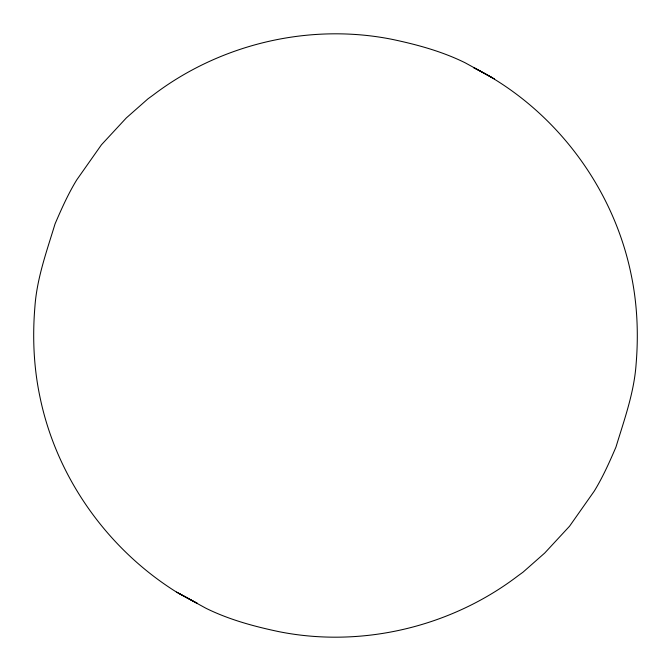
<?xml version="1.0" encoding="UTF-8"?>
<svg xmlns="http://www.w3.org/2000/svg" width="671" height="671" viewBox="0 0 671 671"><rect width="100%" height="100%" fill="white"/><g stroke="black" fill="none" stroke-linecap="round" stroke-linejoin="round"><path stroke-width="1.01" d="M492.346 77.744L473.726 67.645C553.734 108.023 612.883 186.186 631.008 273.885C637.291 303.468 638.616 333.94 636.108 364.043C634.129 392.736 624.24 419.778 615.961 447.079C609.503 462.109 602.835 477.089 594.288 491.071L569.545 526.223L544.701 553.055L523.003 572.187L517.92 575.877C450.82 627.041 361.77 648.186 278.985 631.671C253.873 626.378 228.962 619.627 205.871 608.22L176.498 592.082C107.251 548.744 56.49 477.299 39.992 397.115C33.709 367.532 32.384 337.06 34.892 306.957C36.871 278.264 46.76 251.222 55.039 223.921C61.497 208.891 68.165 193.911 76.712 179.929L101.455 144.777L126.299 117.945L147.997 98.813L153.08 95.123C220.18 43.959 309.23 22.814 392.015 39.329C417.127 44.622 442.038 51.373 465.129 62.78L494.502 78.918M178.654 593.256L197.274 603.355L176.498 592.082"/></g></svg>
